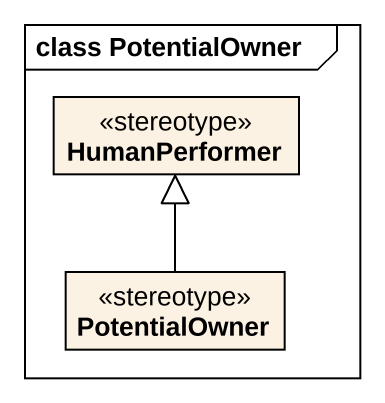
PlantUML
@startuml
mainframe class PotentialOwner
hide circle
hide empty members
class HumanPerformer <<stereotype>>
class PotentialOwner <<stereotype>>
PotentialOwner -up-|> HumanPerformer
@enduml
